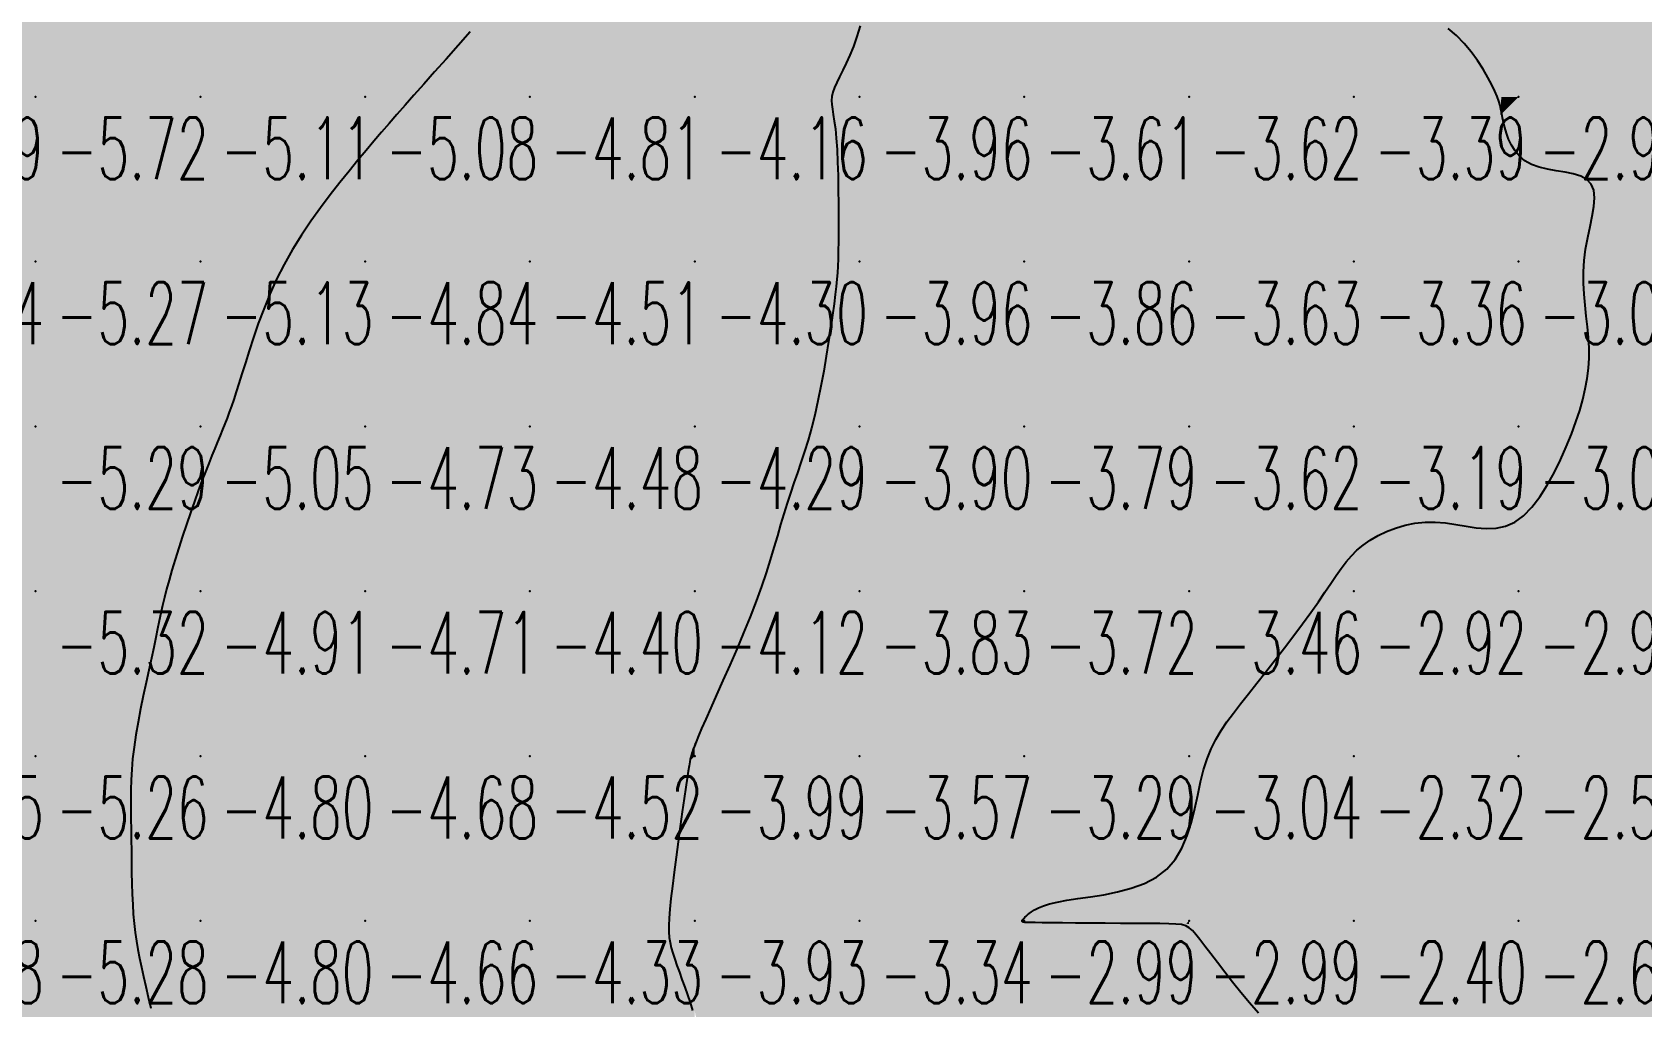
# Model space of a CAD drawing. Header units: millimetres. Extents: x 88261 to 90953, y 390274 to 392322.
# Drawn here: x 90320 to 90417.7, y 390842 to 390901.2 of the extents above; entities that cross this region are included whole.
import ezdxf
from ezdxf.enums import TextEntityAlignment as Align

# ---------------------------------------------------------------- set-up
doc = ezdxf.new("R2010")
doc.units = ezdxf.units.MM
doc.header["$LTSCALE"] = 25
for name, color, linetype in [('CN_03_00', 7, 'Continuous'), ('CN_04_00', 242, 'Continuous'), ('COTEAlt', 7, 'Continuous'), ('TN_COLORIAGE', 7, 'Continuous')]:
    doc.layers.add(name, color=color, linetype=linetype)
doc.styles.add('Simplex 1.0', font='Simplex.shx', dxfattribs={"width": 0.99, "height": 2.5})
doc.styles.get("Standard").update_dxf_attribs({"font": 'times.ttf'})

# ---------------------------------------------------------------- blocks, each defined once
blk = doc.blocks.new('COTE')
at = {"color": 0}
blk.add_point((0, 0), dxfattribs=at)
at = {"layer": 'COTEAlt'}
blk.add_attdef('ALT', text='', height=3.75, dxfattribs=at).set_placement((1.25, -1.25), align=Align.TOP_LEFT)

msp = doc.modelspace()

# ---------------------------------------------------------------- linework, layer by layer
at = {"layer": 'CN_03_00', "flags": 128}
for points, elevation in [([(90370.296, 390901.55), (90370.096, 390900.896), (90369.882, 390900.302), (90369.662, 390899.766), (90369.442, 390899.284), (90369.231, 390898.852), (90369.036, 390898.464), (90368.865, 390898.117), (90368.725, 390897.806), (90368.624, 390897.526), (90368.567, 390897.271), (90368.549, 390897.025), (90368.562, 390896.77), (90368.6, 390896.488), (90368.654, 390896.161), (90368.717, 390895.771), (90368.782, 390895.3), (90368.84, 390894.73), (90368.887, 390894.052), (90368.921, 390893.285), (90368.945, 390892.46), (90368.961, 390891.606), (90368.969, 390890.751), (90368.971, 390889.924), (90368.969, 390889.154), (90368.965, 390888.471), (90368.959, 390887.894), (90368.95, 390887.404), (90368.936, 390886.972), (90368.914, 390886.569), (90368.882, 390886.167), (90368.838, 390885.737), (90368.78, 390885.25), (90368.705, 390884.677), (90368.612, 390883.999), (90368.502, 390883.228), (90368.375, 390882.389), (90368.233, 390881.502), (90368.076, 390880.591), (90367.907, 390879.677), (90367.726, 390878.784), (90367.534, 390877.933), (90367.332, 390877.142), (90367.124, 390876.406), (90366.911, 390875.715), (90366.695, 390875.059), (90366.479, 390874.427), (90366.265, 390873.809), (90366.055, 390873.196), (90365.853, 390872.577), (90365.657, 390871.944), (90365.464, 390871.289), (90365.267, 390870.608), (90365.058, 390869.896), (90364.831, 390869.147), (90364.579, 390868.357), (90364.295, 390867.521), (90363.972, 390866.632), (90363.607, 390865.691), (90363.211, 390864.717), (90362.796, 390863.732), (90362.375, 390862.761), (90361.964, 390861.826), (90361.574, 390860.95), (90361.22, 390860.158), (90360.914, 390859.472), (90360.668, 390858.909), (90360.476, 390858.461), (90360.331, 390858.112), (90360.226, 390857.847), (90360.153, 390857.651), (90360.104, 390857.509), (90360.071, 390857.405), (90360.048, 390857.324), (90360.027, 390857.251), (90360.005, 390857.166), (90359.979, 390857.051), (90359.947, 390856.886), (90359.906, 390856.652), (90359.854, 390856.33), (90359.787, 390855.901), (90359.704, 390855.346), (90359.604, 390854.654), (90359.489, 390853.85), (90359.366, 390852.969), (90359.239, 390852.044), (90359.114, 390851.109), (90358.996, 390850.199), (90358.891, 390849.347), (90358.803, 390848.587), (90358.738, 390847.945), (90358.695, 390847.408), (90358.675, 390846.958), (90358.678, 390846.573), (90358.704, 390846.233), (90358.752, 390845.918), (90358.824, 390845.607), (90358.918, 390845.281), (90359.034, 390844.923), (90359.169, 390844.534), (90359.317, 390844.118), (90359.475, 390843.68), (90359.639, 390843.225), (90359.803, 390842.757), (90359.963, 390842.282), (90360.115, 390841.803)], -4), ([(90394.461, 390841.635), (90393.921, 390842.257), (90393.395, 390842.889), (90392.89, 390843.516), (90392.412, 390844.126), (90391.968, 390844.703), (90391.565, 390845.234), (90391.21, 390845.705), (90390.911, 390846.102), (90390.668, 390846.415), (90390.46, 390846.651), (90390.261, 390846.822), (90390.044, 390846.937), (90389.783, 390847.009), (90389.451, 390847.048), (90389.021, 390847.065), (90388.467, 390847.071), (90387.773, 390847.077), (90386.966, 390847.082), (90386.084, 390847.088), (90385.165, 390847.094), (90384.246, 390847.1), (90383.366, 390847.106), (90382.563, 390847.112), (90381.874, 390847.118), (90381.328, 390847.124), (90380.915, 390847.13), (90380.617, 390847.136), (90380.414, 390847.142), (90380.286, 390847.148), (90380.216, 390847.155), (90380.183, 390847.162), (90380.169, 390847.169), (90380.158, 390847.177), (90380.148, 390847.185), (90380.138, 390847.194), (90380.129, 390847.205), (90380.122, 390847.216), (90380.118, 390847.229), (90380.117, 390847.244), (90380.12, 390847.26), (90380.127, 390847.278), (90380.14, 390847.3), (90380.161, 390847.327), (90380.192, 390847.361), (90380.234, 390847.404), (90380.289, 390847.456), (90380.36, 390847.521), (90380.447, 390847.599), (90380.554, 390847.691), (90380.692, 390847.795), (90380.872, 390847.907), (90381.106, 390848.026), (90381.407, 390848.146), (90381.785, 390848.266), (90382.253, 390848.381), (90382.823, 390848.489), (90383.5, 390848.59), (90384.261, 390848.696), (90385.075, 390848.825), (90385.912, 390848.991), (90386.744, 390849.213), (90387.538, 390849.505), (90388.266, 390849.884), (90388.897, 390850.367), (90389.41, 390850.962), (90389.816, 390851.653), (90390.136, 390852.414), (90390.388, 390853.22), (90390.594, 390854.047), (90390.772, 390854.871), (90390.943, 390855.665), (90391.127, 390856.407), (90391.341, 390857.077), (90391.588, 390857.686), (90391.871, 390858.251), (90392.19, 390858.789), (90392.546, 390859.316), (90392.941, 390859.851), (90393.376, 390860.409), (90393.852, 390861.008), (90394.368, 390861.659), (90394.913, 390862.354), (90395.475, 390863.076), (90396.041, 390863.812), (90396.599, 390864.547), (90397.135, 390865.265), (90397.637, 390865.952), (90398.093, 390866.594), (90398.493, 390867.179), (90398.848, 390867.708), (90399.172, 390868.189), (90399.479, 390868.625), (90399.782, 390869.023), (90400.097, 390869.388), (90400.436, 390869.726), (90400.814, 390870.042), (90401.241, 390870.34), (90401.715, 390870.615), (90402.23, 390870.861), (90402.779, 390871.072), (90403.356, 390871.242), (90403.954, 390871.363), (90404.567, 390871.431), (90405.19, 390871.437), (90405.816, 390871.383), (90406.441, 390871.289), (90407.063, 390871.183), (90407.678, 390871.092), (90408.283, 390871.045), (90408.875, 390871.068), (90409.451, 390871.189), (90410.008, 390871.435), (90410.542, 390871.825), (90411.051, 390872.344), (90411.532, 390872.966), (90411.985, 390873.668), (90412.405, 390874.424), (90412.792, 390875.211), (90413.141, 390876.003), (90413.453, 390876.776), (90413.723, 390877.511), (90413.953, 390878.21), (90414.144, 390878.878), (90414.295, 390879.524), (90414.407, 390880.153), (90414.481, 390880.773), (90414.518, 390881.39), (90414.518, 390882.01), (90414.484, 390882.641), (90414.425, 390883.281), (90414.353, 390883.931), (90414.281, 390884.591), (90414.219, 390885.259), (90414.181, 390885.935), (90414.177, 390886.62), (90414.219, 390887.311), (90414.315, 390888.007), (90414.445, 390888.696), (90414.586, 390889.366), (90414.717, 390890.002), (90414.812, 390890.592), (90414.849, 390891.122), (90414.805, 390891.58), (90414.656, 390891.951), (90414.387, 390892.228), (90414.014, 390892.427), (90413.564, 390892.567), (90413.062, 390892.671), (90412.531, 390892.758), (90411.998, 390892.851), (90411.488, 390892.969), (90411.025, 390893.133), (90410.63, 390893.359), (90410.301, 390893.639), (90410.031, 390893.959), (90409.813, 390894.306), (90409.641, 390894.666), (90409.508, 390895.026), (90409.407, 390895.373), (90409.331, 390895.692), (90409.273, 390895.976), (90409.224, 390896.233), (90409.175, 390896.476), (90409.118, 390896.72), (90409.042, 390896.978), (90408.94, 390897.264), (90408.801, 390897.592), (90408.617, 390897.975), (90408.38, 390898.421), (90408.092, 390898.916), (90407.755, 390899.438), (90407.371, 390899.967), (90406.944, 390900.482), (90406.475, 390900.962), (90405.969, 390901.387)], -3)]:
    msp.add_lwpolyline(points, dxfattribs=dict(at, elevation=elevation))
at = {"layer": 'CN_04_00', "elevation": -5, "flags": 128}
msp.add_lwpolyline([(90346.618, 390901.181), (90345.888, 390900.352), (90345.162, 390899.535), (90344.461, 390898.749), (90343.805, 390898.016), (90343.212, 390897.35), (90342.673, 390896.74), (90342.174, 390896.171), (90341.702, 390895.628), (90341.244, 390895.094), (90340.785, 390894.554), (90340.312, 390893.992), (90339.813, 390893.391), (90339.276, 390892.74), (90338.71, 390892.039), (90338.126, 390891.295), (90337.535, 390890.511), (90336.949, 390889.692), (90336.378, 390888.843), (90335.835, 390887.97), (90335.33, 390887.076), (90334.872, 390886.168), (90334.461, 390885.257), (90334.093, 390884.356), (90333.765, 390883.477), (90333.472, 390882.633), (90333.212, 390881.836), (90332.981, 390881.099), (90332.775, 390880.433), (90332.591, 390879.849), (90332.426, 390879.336), (90332.275, 390878.882), (90332.134, 390878.476), (90331.999, 390878.103), (90331.867, 390877.751), (90331.733, 390877.408), (90331.594, 390877.062), (90331.446, 390876.7), (90331.288, 390876.316), (90331.121, 390875.908), (90330.943, 390875.47), (90330.755, 390874.998), (90330.555, 390874.488), (90330.345, 390873.934), (90330.123, 390873.334), (90329.89, 390872.686), (90329.65, 390872.001), (90329.409, 390871.293), (90329.17, 390870.576), (90328.94, 390869.866), (90328.722, 390869.175), (90328.523, 390868.519), (90328.347, 390867.912), (90328.197, 390867.362), (90328.069, 390866.858), (90327.956, 390866.383), (90327.854, 390865.919), (90327.755, 390865.45), (90327.653, 390864.957), (90327.543, 390864.424), (90327.418, 390863.833), (90327.275, 390863.174), (90327.117, 390862.455), (90326.951, 390861.693), (90326.783, 390860.902), (90326.62, 390860.1), (90326.468, 390859.301), (90326.333, 390858.522), (90326.222, 390857.777), (90326.138, 390857.078), (90326.081, 390856.42), (90326.046, 390855.793), (90326.028, 390855.188), (90326.023, 390854.596), (90326.027, 390854.006), (90326.037, 390853.408), (90326.047, 390852.795), (90326.055, 390852.158), (90326.062, 390851.503), (90326.069, 390850.838), (90326.078, 390850.171), (90326.092, 390849.509), (90326.113, 390848.86), (90326.141, 390848.233), (90326.179, 390847.635), (90326.229, 390847.07), (90326.292, 390846.533), (90326.366, 390846.011), (90326.454, 390845.494), (90326.554, 390844.971), (90326.668, 390844.433), (90326.795, 390843.868), (90326.935, 390843.265), (90327.089, 390842.618), (90327.251, 390841.938)], dxfattribs=at)
at = {"layer": 'TN_COLORIAGE', "color": 141}
for points in [[(90310.249, 390907.239, -5.733), (90310.249, 390897.239, -5.733), (90320.249, 390907.239, -5.733)], [(90310.249, 390897.239, -5.733), (90320.249, 390897.239, -5.733), (90320.249, 390907.239, -5.733)], [(90320.249, 390907.239, -5.334), (90320.249, 390897.239, -5.334), (90330.249, 390907.239, -5.334)], [(90320.249, 390897.239, -5.334), (90330.249, 390897.239, -5.334), (90330.249, 390907.239, -5.334)], [(90330.249, 390897.239, -5.102), (90340.249, 390897.239, -5.102), (90340.249, 390907.239, -5.102)], [(90330.249, 390907.239, -5.102), (90330.249, 390897.239, -5.102), (90340.249, 390907.239, -5.102)], [(90340.249, 390897.239, -5), (90343.084, 390897.239, -5), (90350.249, 390907.239, -5), (90350.249, 390905.173, -5)], [(90340.249, 390907.239, -5.05), (90340.249, 390897.239, -5.05), (90350.249, 390907.239, -5.05)], [(90310.249, 390897.239, -5.718), (90310.249, 390887.239, -5.718), (90320.249, 390897.239, -5.718)], [(90310.249, 390887.239, -5.718), (90320.249, 390887.239, -5.718), (90320.249, 390897.239, -5.718)], [(90320.249, 390897.239, -5.115), (90320.249, 390887.239, -5.115), (90330.249, 390897.239, -5.115)], [(90320.249, 390887.239, -5.115), (90330.249, 390887.239, -5.115), (90330.249, 390897.239, -5.115)], [(90330.249, 390887.239, -5), (90334.797, 390887.239, -5), (90340.249, 390897.239, -5), (90340.249, 390893.967, -5)], [(90330.249, 390897.239, -5.076), (90330.249, 390887.239, -5.076), (90340.249, 390897.239, -5.076)], [(90343.084, 390897.239, -5.076), (90340.249, 390893.967, -5.076), (90340.249, 390897.239, -5.076)], [(90310.249, 390887.239, -5.269), (90310.249, 390877.239, -5.269), (90320.249, 390887.239, -5.269)], [(90310.249, 390877.239, -5.269), (90320.249, 390877.239, -5.269), (90320.249, 390887.239, -5.269)], [(90320.249, 390887.239, -5.13), (90320.249, 390877.239, -5.13), (90330.249, 390887.239, -5.13)], [(90320.249, 390877.239, -5.13), (90330.249, 390877.239, -5.13), (90330.249, 390887.239, -5.13)], [(90330.249, 390887.239, -5), (90334.797, 390887.239, -5), (90330.249, 390877.239, -5), (90332.54, 390879.53, -5)], [(90331.694, 390877.239, -5.046), (90332.54, 390879.53, -5.046), (90330.249, 390877.239, -5.046)], [(90310.249, 390877.239, -5.291), (90310.249, 390867.239, -5.291), (90320.249, 390877.239, -5.291)], [(90310.249, 390867.239, -5.291), (90320.249, 390867.239, -5.291), (90320.249, 390877.239, -5.291)], [(90320.249, 390877.239, -5.046), (90320.249, 390867.239, -5.046), (90330.249, 390877.239, -5.046)], [(90320.249, 390867.239, -5), (90328.048, 390867.239, -5), (90330.249, 390877.239, -5), (90330.249, 390873.882, -5)], [(90331.694, 390877.239, -5.046), (90330.249, 390873.882, -5.046), (90330.249, 390877.239, -5.046)], [(90310.249, 390867.239, -5.325), (90310.249, 390857.239, -5.325), (90320.249, 390867.239, -5.325)], [(90310.249, 390857.239, -5.325), (90320.249, 390857.239, -5.325), (90320.249, 390867.239, -5.325)], [(90320.249, 390867.239, -5), (90328.048, 390867.239, -5), (90320.249, 390857.239, -5), (90327.64, 390864.63, -5)], [(90325.902, 390857.239, -5.26), (90327.64, 390864.63, -5.26), (90320.249, 390857.239, -5.26)], [(90310.249, 390857.239, -5.26), (90310.249, 390847.239, -5.26), (90320.249, 390857.239, -5.26)], [(90310.249, 390847.239, -5.26), (90320.249, 390847.239, -5.26), (90320.249, 390857.239, -5.26)], [(90320.249, 390847.239, -5), (90326.082, 390853.073, -5), (90320.249, 390857.239, -5), (90325.902, 390857.239, -5)], [(90326.052, 390847.239, -5.28), (90326.082, 390853.073, -5.28), (90320.249, 390847.239, -5.28)], [(90310.249, 390847.239, -5.28), (90310.249, 390837.239, -5.28), (90320.249, 390847.239, -5.28)], [(90310.249, 390837.239, -5.28), (90320.249, 390837.239, -5.28), (90320.249, 390847.239, -5.28)], [(90320.249, 390837.239, -5), (90326.787, 390843.778, -5), (90320.249, 390847.239, -5), (90326.052, 390847.239, -5)], [(90326.787, 390843.778, -5.382), (90328.412, 390837.239, -5.382), (90320.249, 390837.239, -5.382)]]:
    msp.add_solid(points, dxfattribs=at)
at = {"layer": 'TN_COLORIAGE', "color": 131}
for points in [[(90350.249, 390897.239, -4.074), (90360.249, 390897.239, -4.074), (90360.249, 390907.239, -4.074)], [(90350.249, 390905.173, -4.074), (90350.76, 390907.239, -4.074), (90350.249, 390897.239, -4.074), (90360.249, 390907.239, -4.074)], [(90360.249, 390897.239, -4), (90368.127, 390897.239, -4), (90370.249, 390907.239, -4), (90370.249, 390900.225, -4)], [(90360.249, 390907.239, -4.104), (90360.249, 390897.239, -4.104), (90370.249, 390907.239, -4.104)], [(90371.452, 390907.239, -4.104), (90370.249, 390900.225, -4.104), (90370.249, 390907.239, -4.104)], [(90350.249, 390905.173, -4.808), (90343.084, 390897.239, -4.808), (90350.249, 390897.239, -4.808)], [(90350.249, 390887.239, -4.844), (90350.249, 390897.239, -4.844), (90340.249, 390887.239, -4.844)], [(90340.249, 390893.967, -4.808), (90343.084, 390897.239, -4.808), (90340.249, 390887.239, -4.808), (90350.249, 390897.239, -4.808)], [(90350.249, 390887.239, -4.164), (90360.249, 390887.239, -4.164), (90360.249, 390897.239, -4.164)], [(90350.249, 390887.239, -4.808), (90360.249, 390897.239, -4.808), (90350.249, 390897.239, -4.808)], [(90360.249, 390887.239, -4), (90368.985, 390895.975, -4), (90360.249, 390897.239, -4), (90368.127, 390897.239, -4)], [(90368.975, 390887.239, -4.305), (90368.985, 390895.975, -4.305), (90360.249, 390887.239, -4.305)], [(90340.249, 390893.967, -4.844), (90334.797, 390887.239, -4.844), (90340.249, 390887.239, -4.844)], [(90332.54, 390879.53, -4.726), (90331.694, 390877.239, -4.726), (90340.249, 390887.239, -4.726), (90340.249, 390877.239, -4.726)], [(90332.54, 390879.53, -4.844), (90334.797, 390887.239, -4.844), (90340.249, 390887.239, -4.844)], [(90350.249, 390877.239, -4.726), (90350.249, 390887.239, -4.726), (90340.249, 390877.239, -4.726)], [(90340.249, 390887.239, -4.512), (90340.249, 390877.239, -4.512), (90350.249, 390887.239, -4.512)], [(90350.249, 390877.239, -4.305), (90360.249, 390877.239, -4.305), (90360.249, 390887.239, -4.305)], [(90350.249, 390877.239, -4.512), (90360.249, 390887.239, -4.512), (90350.249, 390887.239, -4.512)], [(90360.249, 390887.239, -4), (90368.975, 390887.239, -4), (90360.249, 390877.239, -4), (90368.905, 390885.896, -4)], [(90367.635, 390877.239, -4.287), (90368.905, 390885.896, -4.287), (90360.249, 390877.239, -4.287)], [(90330.249, 390867.239, -4.726), (90340.249, 390867.239, -4.726), (90340.249, 390877.239, -4.726)], [(90330.249, 390873.882, -4.726), (90331.694, 390877.239, -4.726), (90330.249, 390867.239, -4.726), (90340.249, 390877.239, -4.726)], [(90350.249, 390867.239, -4.707), (90350.249, 390877.239, -4.707), (90340.249, 390867.239, -4.707)], [(90340.249, 390877.239, -4.485), (90340.249, 390867.239, -4.485), (90350.249, 390877.239, -4.485)], [(90350.249, 390867.239, -4.287), (90360.249, 390867.239, -4.287), (90360.249, 390877.239, -4.287)], [(90350.249, 390867.239, -4.485), (90360.249, 390877.239, -4.485), (90350.249, 390877.239, -4.485)], [(90360.249, 390877.239, -4), (90367.635, 390877.239, -4), (90360.249, 390867.239, -4), (90365.756, 390872.746, -4)], [(90330.249, 390873.882, -4.908), (90328.048, 390867.239, -4.908), (90330.249, 390867.239, -4.908)], [(90364.457, 390867.239, -4.124), (90365.756, 390872.746, -4.124), (90360.249, 390867.239, -4.124)], [(90327.64, 390864.63, -4.8), (90325.902, 390857.239, -4.8), (90330.249, 390867.239, -4.8), (90330.249, 390857.239, -4.8)], [(90327.64, 390864.63, -4.908), (90328.048, 390867.239, -4.908), (90330.249, 390867.239, -4.908)], [(90330.249, 390857.239, -4.707), (90340.249, 390857.239, -4.707), (90340.249, 390867.239, -4.707)], [(90330.249, 390867.239, -4.707), (90330.249, 390857.239, -4.707), (90340.249, 390867.239, -4.707)], [(90350.249, 390857.239, -4.682), (90350.249, 390867.239, -4.682), (90340.249, 390857.239, -4.682)], [(90340.249, 390867.239, -4.404), (90340.249, 390857.239, -4.404), (90350.249, 390867.239, -4.404)], [(90350.249, 390857.239, -4), (90360.033, 390857.239, -4), (90360.249, 390867.239, -4), (90360.249, 390858.088, -4)], [(90350.249, 390857.239, -4.404), (90360.249, 390867.239, -4.404), (90350.249, 390867.239, -4.404)], [(90364.457, 390867.239, -4.124), (90360.249, 390858.088, -4.124), (90360.249, 390867.239, -4.124)], [(90325.902, 390857.239, -4.8), (90326.082, 390853.073, -4.8), (90330.249, 390857.239, -4.8)], [(90326.082, 390853.073, -4.798), (90326.052, 390847.239, -4.798), (90330.249, 390857.239, -4.798), (90330.249, 390847.239, -4.798)], [(90330.249, 390847.239, -4.682), (90340.249, 390847.239, -4.682), (90340.249, 390857.239, -4.682)], [(90330.249, 390857.239, -4.682), (90330.249, 390847.239, -4.682), (90340.249, 390857.239, -4.682)], [(90350.249, 390847.239, -4.659), (90350.249, 390857.239, -4.659), (90340.249, 390847.239, -4.659)], [(90340.249, 390857.239, -4.522), (90340.249, 390847.239, -4.522), (90350.249, 390857.239, -4.522)], [(90350.249, 390857.239, -4), (90360.033, 390857.239, -4), (90350.249, 390847.239, -4), (90359.909, 390856.899, -4)], [(90358.559, 390847.239, -4.327), (90359.909, 390856.899, -4.327), (90350.249, 390847.239, -4.327)], [(90326.052, 390847.239, -4.798), (90326.787, 390843.778, -4.798), (90330.249, 390847.239, -4.798)], [(90328.412, 390837.239, -4.798), (90326.787, 390843.778, -4.798), (90330.249, 390837.239, -4.798), (90330.249, 390847.239, -4.798)], [(90330.249, 390837.239, -4.659), (90340.249, 390837.239, -4.659), (90340.249, 390847.239, -4.659)], [(90330.249, 390847.239, -4.659), (90330.249, 390837.239, -4.659), (90340.249, 390847.239, -4.659)], [(90350.249, 390837.239, -4.55), (90350.249, 390847.239, -4.55), (90340.249, 390837.239, -4.55)], [(90340.249, 390847.239, -4.327), (90340.249, 390837.239, -4.327), (90350.249, 390847.239, -4.327)], [(90350.249, 390837.239, -4), (90358.675, 390845.665, -4), (90350.249, 390847.239, -4), (90358.559, 390847.239, -4)], [(90350.249, 390837.239, -4), (90358.675, 390845.665, -4), (90360.249, 390837.239, -4), (90360.249, 390841.786, -4)]]:
    msp.add_solid(points, dxfattribs=at)
at = {"layer": 'TN_COLORIAGE', "color": 121}
for points in [[(90370.249, 390897.239, -3.243), (90380.249, 390897.239, -3.243), (90380.249, 390907.239, -3.243)], [(90370.249, 390900.225, -3.243), (90371.452, 390907.239, -3.243), (90370.249, 390897.239, -3.243), (90380.249, 390907.239, -3.243)], [(90380.249, 390897.239, -3), (90390.001, 390906.992, -3), (90380.249, 390907.239, -3), (90389.65, 390907.239, -3)], [(90390.249, 390897.239, -3), (90390.249, 390906.996, -3), (90380.249, 390897.239, -3), (90390.001, 390906.992, -3)], [(90396.262, 390903.253, -3.621), (90390.249, 390906.996, -3.621), (90390.249, 390897.239, -3.621)], [(90390.249, 390897.239, -3), (90396.262, 390903.253, -3), (90400.249, 390897.239, -3), (90400.249, 390902.101, -3)], [(90405.778, 390902.768, -3.389), (90409.197, 390897.239, -3.389), (90400.249, 390897.239, -3.389)], [(90400.249, 390902.101, -3.389), (90405.778, 390902.768, -3.389), (90400.249, 390897.239, -3.389)], [(90370.249, 390900.225, -3.956), (90368.127, 390897.239, -3.956), (90370.249, 390897.239, -3.956)], [(90368.127, 390897.239, -3.956), (90368.985, 390895.975, -3.956), (90370.249, 390897.239, -3.956)], [(90368.985, 390895.975, -3.956), (90368.975, 390887.239, -3.956), (90370.249, 390897.239, -3.956), (90370.249, 390887.239, -3.956)], [(90370.249, 390887.239, -3.609), (90380.249, 390887.239, -3.609), (90380.249, 390897.239, -3.609)], [(90370.249, 390897.239, -3.609), (90370.249, 390887.239, -3.609), (90380.249, 390897.239, -3.609)], [(90380.249, 390897.239, -3.621), (90380.249, 390887.239, -3.621), (90390.249, 390897.239, -3.621)], [(90380.249, 390887.239, -3.621), (90390.249, 390887.239, -3.621), (90390.249, 390897.239, -3.621)], [(90390.249, 390897.239, -3.389), (90390.249, 390887.239, -3.389), (90400.249, 390897.239, -3.389)], [(90390.249, 390887.239, -3.389), (90400.249, 390887.239, -3.389), (90400.249, 390897.239, -3.389)], [(90400.249, 390897.239, -3), (90409.197, 390897.239, -3), (90400.249, 390887.239, -3), (90409.134, 390896.125, -3)], [(90400.249, 390887.239, -3), (90409.134, 390896.125, -3), (90410.249, 390887.239, -3), (90410.249, 390892.415, -3)], [(90413.597, 390887.239, -3.049), (90416.022, 390893.013, -3.049), (90410.249, 390887.239, -3.049)], [(90410.249, 390892.415, -3.049), (90416.022, 390893.013, -3.049), (90410.249, 390887.239, -3.049)], [(90368.905, 390885.896, -3.899), (90367.635, 390877.239, -3.899), (90370.249, 390887.239, -3.899), (90370.249, 390877.239, -3.899)], [(90368.905, 390885.896, -3.956), (90368.975, 390887.239, -3.956), (90370.249, 390887.239, -3.956)], [(90370.249, 390887.239, -3.857), (90370.249, 390877.239, -3.857), (90380.249, 390887.239, -3.857)], [(90370.249, 390877.239, -3.857), (90380.249, 390877.239, -3.857), (90380.249, 390887.239, -3.857)], [(90380.249, 390877.239, -3.633), (90390.249, 390877.239, -3.633), (90390.249, 390887.239, -3.633)], [(90380.249, 390887.239, -3.633), (90380.249, 390877.239, -3.633), (90390.249, 390887.239, -3.633)], [(90390.249, 390877.239, -3.365), (90400.249, 390877.239, -3.365), (90400.249, 390887.239, -3.365)], [(90390.249, 390887.239, -3.365), (90390.249, 390877.239, -3.365), (90400.249, 390887.239, -3.365)], [(90400.249, 390877.239, -3.049), (90410.249, 390877.239, -3.049), (90410.249, 390887.239, -3.049)], [(90400.249, 390887.239, -3.049), (90400.249, 390877.239, -3.049), (90410.249, 390887.239, -3.049)], [(90410.249, 390877.239, -3), (90414.905, 390881.896, -3), (90410.249, 390887.239, -3), (90413.597, 390887.239, -3)], [(90413.89, 390877.239, -3.085), (90414.905, 390881.896, -3.085), (90410.249, 390877.239, -3.085)], [(90365.756, 390872.746, -3.829), (90364.457, 390867.239, -3.829), (90370.249, 390877.239, -3.829), (90370.249, 390867.239, -3.829)], [(90365.756, 390872.746, -3.899), (90367.635, 390877.239, -3.899), (90370.249, 390877.239, -3.899)], [(90370.249, 390867.239, -3.788), (90380.249, 390867.239, -3.788), (90380.249, 390877.239, -3.788)], [(90370.249, 390877.239, -3.788), (90370.249, 390867.239, -3.788), (90380.249, 390877.239, -3.788)], [(90380.249, 390867.239, -3.618), (90390.249, 390867.239, -3.618), (90390.249, 390877.239, -3.618)], [(90380.249, 390877.239, -3.618), (90380.249, 390867.239, -3.618), (90390.249, 390877.239, -3.618)], [(90390.249, 390877.239, -3.194), (90390.249, 390867.239, -3.194), (90400.249, 390877.239, -3.194)], [(90390.249, 390867.239, -3), (90398.726, 390867.239, -3), (90400.249, 390877.239, -3), (90400.249, 390870.215, -3)], [(90400.249, 390877.239, -3), (90400.249, 390870.215, -3), (90410.249, 390877.239, -3), (90405.16, 390872.151, -3)], [(90405.16, 390872.151, -3.085), (90410.249, 390869.805, -3.085), (90410.249, 390877.239, -3.085)], [(90413.89, 390877.239, -3.085), (90410.249, 390869.805, -3.085), (90410.249, 390877.239, -3.085)], [(90360.249, 390858.088, -3.829), (90364.457, 390867.239, -3.829), (90360.249, 390857.239, -3.829), (90370.249, 390867.239, -3.829)], [(90360.249, 390857.239, -3.829), (90370.249, 390857.239, -3.829), (90370.249, 390867.239, -3.829)], [(90370.249, 390867.239, -3.719), (90370.249, 390857.239, -3.719), (90380.249, 390867.239, -3.719)], [(90370.249, 390857.239, -3.719), (90380.249, 390857.239, -3.719), (90380.249, 390867.239, -3.719)], [(90380.249, 390867.239, -3.457), (90380.249, 390857.239, -3.457), (90390.249, 390867.239, -3.457)], [(90380.249, 390857.239, -3.457), (90390.249, 390857.239, -3.457), (90390.249, 390867.239, -3.457)], [(90390.249, 390867.239, -3), (90398.726, 390867.239, -3), (90390.249, 390857.239, -3), (90393.402, 390860.392, -3)], [(90390.778, 390857.239, -3.038), (90393.402, 390860.392, -3.038), (90390.249, 390857.239, -3.038)], [(90359.909, 390856.899, -3.933), (90358.559, 390847.239, -3.933), (90360.249, 390857.239, -3.933), (90360.249, 390847.239, -3.933)], [(90359.909, 390856.899, -3.988), (90360.033, 390857.239, -3.988), (90360.249, 390857.239, -3.988)], [(90360.249, 390858.088, -3.988), (90360.033, 390857.239, -3.988), (90360.249, 390857.239, -3.988)], [(90360.249, 390847.239, -3.566), (90370.249, 390847.239, -3.566), (90370.249, 390857.239, -3.566)], [(90360.249, 390857.239, -3.566), (90360.249, 390847.239, -3.566), (90370.249, 390857.239, -3.566)], [(90370.249, 390847.239, -3), (90380.075, 390847.239, -3), (90380.249, 390857.239, -3), (90380.249, 390847.438, -3)], [(90370.249, 390857.239, -3.294), (90370.249, 390847.239, -3.294), (90380.249, 390857.239, -3.294)], [(90380.249, 390857.239, -3), (90380.249, 390847.438, -3), (90390.249, 390857.239, -3), (90381.611, 390848.601, -3)], [(90390.249, 390849.09, -3.038), (90381.611, 390848.601, -3.038), (90390.249, 390857.239, -3.038)], [(90390.778, 390857.239, -3.038), (90390.249, 390849.09, -3.038), (90390.249, 390857.239, -3.038)], [(90358.559, 390847.239, -3.933), (90358.675, 390845.665, -3.933), (90360.249, 390847.239, -3.933)], [(90360.249, 390841.786, -3.933), (90358.675, 390845.665, -3.933), (90360.249, 390847.239, -3.933)], [(90360.249, 390841.786, -3.336), (90361.02, 390838.01, -3.336), (90360.249, 390847.239, -3.336), (90370.249, 390847.239, -3.336)], [(90362.255, 390837.239, -3.336), (90361.02, 390838.01, -3.336), (90370.249, 390837.239, -3.336), (90370.249, 390847.239, -3.336)], [(90370.249, 390837.239, -3), (90380.173, 390847.164, -3), (90370.249, 390847.239, -3), (90380.075, 390847.239, -3)], [(90370.249, 390837.239, -3), (90380.173, 390847.164, -3), (90380.249, 390837.239, -3), (90380.249, 390847.119, -3)], [(90390.077, 390847.067, -3.49), (90380.249, 390847.119, -3.49), (90380.249, 390837.239, -3.49)], [(90380.249, 390837.239, -3), (90390.077, 390847.067, -3), (90390.249, 390837.239, -3), (90390.249, 390847.041, -3)], [(90394.392, 390841.382, -3.423), (90390.249, 390847.041, -3.423), (90390.249, 390837.239, -3.423)]]:
    msp.add_solid(points, dxfattribs=at)
at = {"layer": 'TN_COLORIAGE', "color": 111}
for points in [[(90409.197, 390897.239, -2.685), (90405.778, 390902.768, -2.685), (90410.249, 390897.239, -2.685), (90410.249, 390907.239, -2.685)], [(90410.249, 390907.239, -2.803), (90410.249, 390897.239, -2.803), (90420.249, 390907.239, -2.803)], [(90410.249, 390897.239, -2.803), (90420.249, 390897.239, -2.803), (90420.249, 390907.239, -2.803)], [(90409.134, 390896.125, -2.954), (90409.197, 390897.239, -2.954), (90410.249, 390897.239, -2.954)], [(90410.249, 390892.415, -2.954), (90409.134, 390896.125, -2.954), (90410.249, 390897.239, -2.954)], [(90416.022, 390893.013, -2.954), (90410.249, 390892.415, -2.954), (90420.249, 390897.239, -2.954), (90410.249, 390897.239, -2.954)], [(90416.022, 390893.013, -2.903), (90413.597, 390887.239, -2.903), (90420.249, 390897.239, -2.903), (90420.249, 390887.239, -2.903)], [(90413.597, 390887.239, -2.903), (90414.905, 390881.896, -2.903), (90420.249, 390887.239, -2.903)], [(90414.905, 390881.896, -2.852), (90413.89, 390877.239, -2.852), (90420.249, 390887.239, -2.852), (90420.249, 390877.239, -2.852)], [(90410.249, 390869.805, -2.852), (90413.89, 390877.239, -2.852), (90410.249, 390867.239, -2.852), (90420.249, 390877.239, -2.852)], [(90410.249, 390867.239, -2.852), (90420.249, 390867.239, -2.852), (90420.249, 390877.239, -2.852)], [(90405.16, 390872.151, -2.918), (90400.249, 390870.215, -2.918), (90400.249, 390867.239, -2.918)], [(90410.249, 390869.805, -2.918), (90405.16, 390872.151, -2.918), (90410.249, 390867.239, -2.918), (90400.249, 390867.239, -2.918)], [(90400.249, 390870.215, -2.918), (90398.726, 390867.239, -2.918), (90400.249, 390867.239, -2.918)], [(90393.402, 390860.392, -2.324), (90390.778, 390857.239, -2.324), (90400.249, 390867.239, -2.324), (90400.249, 390857.239, -2.324)], [(90393.402, 390860.392, -2.918), (90398.726, 390867.239, -2.918), (90400.249, 390867.239, -2.918)], [(90400.249, 390857.239, -2.971), (90410.249, 390857.239, -2.971), (90410.249, 390867.239, -2.971)], [(90400.249, 390867.239, -2.971), (90400.249, 390857.239, -2.971), (90410.249, 390867.239, -2.971)], [(90410.249, 390867.239, -2.626), (90410.249, 390857.239, -2.626), (90420.249, 390867.239, -2.626)], [(90410.249, 390857.239, -2.626), (90420.249, 390857.239, -2.626), (90420.249, 390867.239, -2.626)], [(90390.249, 390849.09, -2.324), (90390.778, 390857.239, -2.324), (90390.249, 390847.239, -2.324), (90400.249, 390857.239, -2.324)], [(90390.249, 390847.239, -2.324), (90400.249, 390847.239, -2.324), (90400.249, 390857.239, -2.324)], [(90400.249, 390857.239, -2.517), (90400.249, 390847.239, -2.517), (90410.249, 390857.239, -2.517)], [(90400.249, 390847.239, -2.517), (90410.249, 390847.239, -2.517), (90410.249, 390857.239, -2.517)], [(90410.249, 390857.239, -2.122), (90410.249, 390847.239, -2.122), (90420.249, 390857.239, -2.122)], [(90410.249, 390847.239, -2), (90419.539, 390847.239, -2), (90420.249, 390857.239, -2), (90420.249, 390850.072, -2)], [(90381.611, 390848.601, -2.991), (90390.249, 390849.09, -2.991), (90380.249, 390847.239, -2.991), (90390.249, 390847.239, -2.991)], [(90381.611, 390848.601, -2.994), (90380.249, 390847.438, -2.994), (90380.249, 390847.239, -2.994)], [(90380.249, 390847.438, -2.994), (90380.075, 390847.239, -2.994), (90380.249, 390847.239, -2.994)], [(90380.075, 390847.239, -2.994), (90380.173, 390847.164, -2.994), (90380.249, 390847.239, -2.994)], [(90380.249, 390847.119, -2.994), (90380.173, 390847.164, -2.994), (90380.249, 390847.239, -2.994)], [(90380.249, 390847.119, -2.991), (90390.077, 390847.067, -2.991), (90380.249, 390847.239, -2.991), (90390.249, 390847.239, -2.991)], [(90390.249, 390847.041, -2.991), (90390.077, 390847.067, -2.991), (90390.249, 390847.239, -2.991)], [(90390.249, 390847.041, -2.403), (90394.392, 390841.382, -2.403), (90390.249, 390847.239, -2.403), (90400.249, 390847.239, -2.403)], [(90398.947, 390837.239, -2.403), (90394.392, 390841.382, -2.403), (90400.249, 390837.239, -2.403), (90400.249, 390847.239, -2.403)], [(90400.249, 390847.239, -2.631), (90400.249, 390837.239, -2.631), (90410.249, 390847.239, -2.631)], [(90400.249, 390837.239, -2.631), (90410.249, 390837.239, -2.631), (90410.249, 390847.239, -2.631)], [(90410.249, 390837.239, -2), (90419.708, 390846.699, -2), (90410.249, 390847.239, -2), (90419.539, 390847.239, -2)], [(90410.249, 390837.239, -2), (90419.708, 390846.699, -2), (90420.249, 390837.239, -2), (90420.249, 390845.363, -2)]]:
    msp.add_solid(points, dxfattribs=at)

# ---------------------------------------------------------------- block references
at = {"layer": 'COTEAlt'}
ref = msp.add_blockref('COTE', (90310.249, 390897.239), dxfattribs=at)
ref.add_attrib('ALT', '-5.19', dxfattribs={"height": 3.75, "style": 'Simplex 1.0', "width": 0.6}).set_placement((90311.499, 390895.989), align=Align.TOP_LEFT)
ref = msp.add_blockref('COTE', (90320.249, 390897.239), dxfattribs=at)
ref.add_attrib('ALT', '-5.72', dxfattribs={"height": 3.75, "style": 'Simplex 1.0', "width": 0.6}).set_placement((90321.499, 390895.989), align=Align.TOP_LEFT)
ref = msp.add_blockref('COTE', (90330.249, 390897.239), dxfattribs=at)
ref.add_attrib('ALT', '-5.11', dxfattribs={"height": 3.75, "style": 'Simplex 1.0', "width": 0.6}).set_placement((90331.499, 390895.989), align=Align.TOP_LEFT)
ref = msp.add_blockref('COTE', (90340.249, 390897.239), dxfattribs=at)
ref.add_attrib('ALT', '-5.08', dxfattribs={"height": 3.75, "style": 'Simplex 1.0', "width": 0.6}).set_placement((90341.499, 390895.989), align=Align.TOP_LEFT)
ref = msp.add_blockref('COTE', (90350.249, 390897.239), dxfattribs=at)
ref.add_attrib('ALT', '-4.81', dxfattribs={"height": 3.75, "style": 'Simplex 1.0', "width": 0.6}).set_placement((90351.499, 390895.989), align=Align.TOP_LEFT)
ref = msp.add_blockref('COTE', (90360.249, 390897.239), dxfattribs=at)
ref.add_attrib('ALT', '-4.16', dxfattribs={"height": 3.75, "style": 'Simplex 1.0', "width": 0.6}).set_placement((90361.499, 390895.989), align=Align.TOP_LEFT)
ref = msp.add_blockref('COTE', (90370.249, 390897.239), dxfattribs=at)
ref.add_attrib('ALT', '-3.96', dxfattribs={"height": 3.75, "style": 'Simplex 1.0', "width": 0.6}).set_placement((90371.499, 390895.989), align=Align.TOP_LEFT)
ref = msp.add_blockref('COTE', (90380.249, 390897.239), dxfattribs=at)
ref.add_attrib('ALT', '-3.61', dxfattribs={"height": 3.75, "style": 'Simplex 1.0', "width": 0.6}).set_placement((90381.499, 390895.989), align=Align.TOP_LEFT)
ref = msp.add_blockref('COTE', (90390.249, 390897.239), dxfattribs=at)
ref.add_attrib('ALT', '-3.62', dxfattribs={"height": 3.75, "style": 'Simplex 1.0', "width": 0.6}).set_placement((90391.499, 390895.989), align=Align.TOP_LEFT)
ref = msp.add_blockref('COTE', (90400.249, 390897.239), dxfattribs=at)
ref.add_attrib('ALT', '-3.39', dxfattribs={"height": 3.75, "style": 'Simplex 1.0', "width": 0.6}).set_placement((90401.499, 390895.989), align=Align.TOP_LEFT)
ref = msp.add_blockref('COTE', (90410.249, 390897.239), dxfattribs=at)
ref.add_attrib('ALT', '-2.95', dxfattribs={"height": 3.75, "style": 'Simplex 1.0', "width": 0.6}).set_placement((90411.499, 390895.989), align=Align.TOP_LEFT)
ref = msp.add_blockref('COTE', (90310.249, 390887.239), dxfattribs=at)
ref.add_attrib('ALT', '-5.54', dxfattribs={"height": 3.75, "style": 'Simplex 1.0', "width": 0.6}).set_placement((90311.499, 390885.989), align=Align.TOP_LEFT)
ref = msp.add_blockref('COTE', (90320.249, 390887.239), dxfattribs=at)
ref.add_attrib('ALT', '-5.27', dxfattribs={"height": 3.75, "style": 'Simplex 1.0', "width": 0.6}).set_placement((90321.499, 390885.989), align=Align.TOP_LEFT)
ref = msp.add_blockref('COTE', (90330.249, 390887.239), dxfattribs=at)
ref.add_attrib('ALT', '-5.13', dxfattribs={"height": 3.75, "style": 'Simplex 1.0', "width": 0.6}).set_placement((90331.499, 390885.989), align=Align.TOP_LEFT)
ref = msp.add_blockref('COTE', (90340.249, 390887.239), dxfattribs=at)
ref.add_attrib('ALT', '-4.84', dxfattribs={"height": 3.75, "style": 'Simplex 1.0', "width": 0.6}).set_placement((90341.499, 390885.989), align=Align.TOP_LEFT)
ref = msp.add_blockref('COTE', (90350.249, 390887.239), dxfattribs=at)
ref.add_attrib('ALT', '-4.51', dxfattribs={"height": 3.75, "style": 'Simplex 1.0', "width": 0.6}).set_placement((90351.499, 390885.989), align=Align.TOP_LEFT)
ref = msp.add_blockref('COTE', (90360.249, 390887.239), dxfattribs=at)
ref.add_attrib('ALT', '-4.30', dxfattribs={"height": 3.75, "style": 'Simplex 1.0', "width": 0.6}).set_placement((90361.499, 390885.989), align=Align.TOP_LEFT)
ref = msp.add_blockref('COTE', (90370.249, 390887.239), dxfattribs=at)
ref.add_attrib('ALT', '-3.96', dxfattribs={"height": 3.75, "style": 'Simplex 1.0', "width": 0.6}).set_placement((90371.499, 390885.989), align=Align.TOP_LEFT)
ref = msp.add_blockref('COTE', (90380.249, 390887.239), dxfattribs=at)
ref.add_attrib('ALT', '-3.86', dxfattribs={"height": 3.75, "style": 'Simplex 1.0', "width": 0.6}).set_placement((90381.499, 390885.989), align=Align.TOP_LEFT)
ref = msp.add_blockref('COTE', (90390.249, 390887.239), dxfattribs=at)
ref.add_attrib('ALT', '-3.63', dxfattribs={"height": 3.75, "style": 'Simplex 1.0', "width": 0.6}).set_placement((90391.499, 390885.989), align=Align.TOP_LEFT)
ref = msp.add_blockref('COTE', (90400.249, 390887.239), dxfattribs=at)
ref.add_attrib('ALT', '-3.36', dxfattribs={"height": 3.75, "style": 'Simplex 1.0', "width": 0.6}).set_placement((90401.499, 390885.989), align=Align.TOP_LEFT)
ref = msp.add_blockref('COTE', (90410.249, 390887.239), dxfattribs=at)
ref.add_attrib('ALT', '-3.05', dxfattribs={"height": 3.75, "style": 'Simplex 1.0', "width": 0.6}).set_placement((90411.499, 390885.989), align=Align.TOP_LEFT)
ref = msp.add_blockref('COTE', (90320.249, 390877.239), dxfattribs=at)
ref.add_attrib('ALT', '-5.29', dxfattribs={"height": 3.75, "style": 'Simplex 1.0', "width": 0.6}).set_placement((90321.499, 390875.989), align=Align.TOP_LEFT)
ref = msp.add_blockref('COTE', (90330.249, 390877.239), dxfattribs=at)
ref.add_attrib('ALT', '-5.05', dxfattribs={"height": 3.75, "style": 'Simplex 1.0', "width": 0.6}).set_placement((90331.499, 390875.989), align=Align.TOP_LEFT)
ref = msp.add_blockref('COTE', (90340.249, 390877.239), dxfattribs=at)
ref.add_attrib('ALT', '-4.73', dxfattribs={"height": 3.75, "style": 'Simplex 1.0', "width": 0.6}).set_placement((90341.499, 390875.989), align=Align.TOP_LEFT)
ref = msp.add_blockref('COTE', (90350.249, 390877.239), dxfattribs=at)
ref.add_attrib('ALT', '-4.48', dxfattribs={"height": 3.75, "style": 'Simplex 1.0', "width": 0.6}).set_placement((90351.499, 390875.989), align=Align.TOP_LEFT)
ref = msp.add_blockref('COTE', (90360.249, 390877.239), dxfattribs=at)
ref.add_attrib('ALT', '-4.29', dxfattribs={"height": 3.75, "style": 'Simplex 1.0', "width": 0.6}).set_placement((90361.499, 390875.989), align=Align.TOP_LEFT)
ref = msp.add_blockref('COTE', (90370.249, 390877.239), dxfattribs=at)
ref.add_attrib('ALT', '-3.90', dxfattribs={"height": 3.75, "style": 'Simplex 1.0', "width": 0.6}).set_placement((90371.499, 390875.989), align=Align.TOP_LEFT)
ref = msp.add_blockref('COTE', (90380.249, 390877.239), dxfattribs=at)
ref.add_attrib('ALT', '-3.79', dxfattribs={"height": 3.75, "style": 'Simplex 1.0', "width": 0.6}).set_placement((90381.499, 390875.989), align=Align.TOP_LEFT)
ref = msp.add_blockref('COTE', (90390.249, 390877.239), dxfattribs=at)
ref.add_attrib('ALT', '-3.62', dxfattribs={"height": 3.75, "style": 'Simplex 1.0', "width": 0.6}).set_placement((90391.499, 390875.989), align=Align.TOP_LEFT)
ref = msp.add_blockref('COTE', (90400.249, 390877.239), dxfattribs=at)
ref.add_attrib('ALT', '-3.19', dxfattribs={"height": 3.75, "style": 'Simplex 1.0', "width": 0.6}).set_placement((90401.499, 390875.989), align=Align.TOP_LEFT)
ref = msp.add_blockref('COTE', (90410.249, 390877.239), dxfattribs=at)
ref.add_attrib('ALT', '-3.08', dxfattribs={"height": 3.75, "style": 'Simplex 1.0', "width": 0.6}).set_placement((90411.499, 390875.989), align=Align.TOP_LEFT)
ref = msp.add_blockref('COTE', (90320.249, 390867.239), dxfattribs=at)
ref.add_attrib('ALT', '-5.32', dxfattribs={"height": 3.75, "style": 'Simplex 1.0', "width": 0.6}).set_placement((90321.499, 390865.989), align=Align.TOP_LEFT)
ref = msp.add_blockref('COTE', (90330.249, 390867.239), dxfattribs=at)
ref.add_attrib('ALT', '-4.91', dxfattribs={"height": 3.75, "style": 'Simplex 1.0', "width": 0.6}).set_placement((90331.499, 390865.989), align=Align.TOP_LEFT)
ref = msp.add_blockref('COTE', (90340.249, 390867.239), dxfattribs=at)
ref.add_attrib('ALT', '-4.71', dxfattribs={"height": 3.75, "style": 'Simplex 1.0', "width": 0.6}).set_placement((90341.499, 390865.989), align=Align.TOP_LEFT)
ref = msp.add_blockref('COTE', (90350.249, 390867.239), dxfattribs=at)
ref.add_attrib('ALT', '-4.40', dxfattribs={"height": 3.75, "style": 'Simplex 1.0', "width": 0.6}).set_placement((90351.499, 390865.989), align=Align.TOP_LEFT)
ref = msp.add_blockref('COTE', (90360.249, 390867.239), dxfattribs=at)
ref.add_attrib('ALT', '-4.12', dxfattribs={"height": 3.75, "style": 'Simplex 1.0', "width": 0.6}).set_placement((90361.499, 390865.989), align=Align.TOP_LEFT)
ref = msp.add_blockref('COTE', (90370.249, 390867.239), dxfattribs=at)
ref.add_attrib('ALT', '-3.83', dxfattribs={"height": 3.75, "style": 'Simplex 1.0', "width": 0.6}).set_placement((90371.499, 390865.989), align=Align.TOP_LEFT)
ref = msp.add_blockref('COTE', (90380.249, 390867.239), dxfattribs=at)
ref.add_attrib('ALT', '-3.72', dxfattribs={"height": 3.75, "style": 'Simplex 1.0', "width": 0.6}).set_placement((90381.499, 390865.989), align=Align.TOP_LEFT)
ref = msp.add_blockref('COTE', (90390.249, 390867.239), dxfattribs=at)
ref.add_attrib('ALT', '-3.46', dxfattribs={"height": 3.75, "style": 'Simplex 1.0', "width": 0.6}).set_placement((90391.499, 390865.989), align=Align.TOP_LEFT)
ref = msp.add_blockref('COTE', (90400.249, 390867.239), dxfattribs=at)
ref.add_attrib('ALT', '-2.92', dxfattribs={"height": 3.75, "style": 'Simplex 1.0', "width": 0.6}).set_placement((90401.499, 390865.989), align=Align.TOP_LEFT)
ref = msp.add_blockref('COTE', (90410.249, 390867.239), dxfattribs=at)
ref.add_attrib('ALT', '-2.97', dxfattribs={"height": 3.75, "style": 'Simplex 1.0', "width": 0.6}).set_placement((90411.499, 390865.989), align=Align.TOP_LEFT)
ref = msp.add_blockref('COTE', (90310.249, 390857.239), dxfattribs=at)
ref.add_attrib('ALT', '-5.45', dxfattribs={"height": 3.75, "style": 'Simplex 1.0', "width": 0.6}).set_placement((90311.499, 390855.989), align=Align.TOP_LEFT)
ref = msp.add_blockref('COTE', (90320.249, 390857.239), dxfattribs=at)
ref.add_attrib('ALT', '-5.26', dxfattribs={"height": 3.75, "style": 'Simplex 1.0', "width": 0.6}).set_placement((90321.499, 390855.989), align=Align.TOP_LEFT)
ref = msp.add_blockref('COTE', (90330.249, 390857.239), dxfattribs=at)
ref.add_attrib('ALT', '-4.80', dxfattribs={"height": 3.75, "style": 'Simplex 1.0', "width": 0.6}).set_placement((90331.499, 390855.989), align=Align.TOP_LEFT)
ref = msp.add_blockref('COTE', (90340.249, 390857.239), dxfattribs=at)
ref.add_attrib('ALT', '-4.68', dxfattribs={"height": 3.75, "style": 'Simplex 1.0', "width": 0.6}).set_placement((90341.499, 390855.989), align=Align.TOP_LEFT)
ref = msp.add_blockref('COTE', (90350.249, 390857.239), dxfattribs=at)
ref.add_attrib('ALT', '-4.52', dxfattribs={"height": 3.75, "style": 'Simplex 1.0', "width": 0.6}).set_placement((90351.499, 390855.989), align=Align.TOP_LEFT)
ref = msp.add_blockref('COTE', (90360.249, 390857.239), dxfattribs=at)
ref.add_attrib('ALT', '-3.99', dxfattribs={"height": 3.75, "style": 'Simplex 1.0', "width": 0.6}).set_placement((90361.499, 390855.989), align=Align.TOP_LEFT)
ref = msp.add_blockref('COTE', (90370.249, 390857.239), dxfattribs=at)
ref.add_attrib('ALT', '-3.57', dxfattribs={"height": 3.75, "style": 'Simplex 1.0', "width": 0.6}).set_placement((90371.499, 390855.989), align=Align.TOP_LEFT)
ref = msp.add_blockref('COTE', (90380.249, 390857.239), dxfattribs=at)
ref.add_attrib('ALT', '-3.29', dxfattribs={"height": 3.75, "style": 'Simplex 1.0', "width": 0.6}).set_placement((90381.499, 390855.989), align=Align.TOP_LEFT)
ref = msp.add_blockref('COTE', (90390.249, 390857.239), dxfattribs=at)
ref.add_attrib('ALT', '-3.04', dxfattribs={"height": 3.75, "style": 'Simplex 1.0', "width": 0.6}).set_placement((90391.499, 390855.989), align=Align.TOP_LEFT)
ref = msp.add_blockref('COTE', (90400.249, 390857.239), dxfattribs=at)
ref.add_attrib('ALT', '-2.32', dxfattribs={"height": 3.75, "style": 'Simplex 1.0', "width": 0.6}).set_placement((90401.499, 390855.989), align=Align.TOP_LEFT)
ref = msp.add_blockref('COTE', (90410.249, 390857.239), dxfattribs=at)
ref.add_attrib('ALT', '-2.52', dxfattribs={"height": 3.75, "style": 'Simplex 1.0', "width": 0.6}).set_placement((90411.499, 390855.989), align=Align.TOP_LEFT)
ref = msp.add_blockref('COTE', (90310.249, 390847.239), dxfattribs=at)
ref.add_attrib('ALT', '-5.68', dxfattribs={"height": 3.75, "style": 'Simplex 1.0', "width": 0.6}).set_placement((90311.499, 390845.989), align=Align.TOP_LEFT)
ref = msp.add_blockref('COTE', (90320.249, 390847.239), dxfattribs=at)
ref.add_attrib('ALT', '-5.28', dxfattribs={"height": 3.75, "style": 'Simplex 1.0', "width": 0.6}).set_placement((90321.499, 390845.989), align=Align.TOP_LEFT)
ref = msp.add_blockref('COTE', (90330.249, 390847.239), dxfattribs=at)
ref.add_attrib('ALT', '-4.80', dxfattribs={"height": 3.75, "style": 'Simplex 1.0', "width": 0.6}).set_placement((90331.499, 390845.989), align=Align.TOP_LEFT)
ref = msp.add_blockref('COTE', (90340.249, 390847.239), dxfattribs=at)
ref.add_attrib('ALT', '-4.66', dxfattribs={"height": 3.75, "style": 'Simplex 1.0', "width": 0.6}).set_placement((90341.499, 390845.989), align=Align.TOP_LEFT)
ref = msp.add_blockref('COTE', (90350.249, 390847.239), dxfattribs=at)
ref.add_attrib('ALT', '-4.33', dxfattribs={"height": 3.75, "style": 'Simplex 1.0', "width": 0.6}).set_placement((90351.499, 390845.989), align=Align.TOP_LEFT)
ref = msp.add_blockref('COTE', (90360.249, 390847.239), dxfattribs=at)
ref.add_attrib('ALT', '-3.93', dxfattribs={"height": 3.75, "style": 'Simplex 1.0', "width": 0.6}).set_placement((90361.499, 390845.989), align=Align.TOP_LEFT)
ref = msp.add_blockref('COTE', (90370.249, 390847.239), dxfattribs=at)
ref.add_attrib('ALT', '-3.34', dxfattribs={"height": 3.75, "style": 'Simplex 1.0', "width": 0.6}).set_placement((90371.499, 390845.989), align=Align.TOP_LEFT)
ref = msp.add_blockref('COTE', (90380.249, 390847.239), dxfattribs=at)
ref.add_attrib('ALT', '-2.99', dxfattribs={"height": 3.75, "style": 'Simplex 1.0', "width": 0.6}).set_placement((90381.499, 390845.989), align=Align.TOP_LEFT)
ref = msp.add_blockref('COTE', (90390.249, 390847.239), dxfattribs=at)
ref.add_attrib('ALT', '-2.99', dxfattribs={"height": 3.75, "style": 'Simplex 1.0', "width": 0.6}).set_placement((90391.499, 390845.989), align=Align.TOP_LEFT)
ref = msp.add_blockref('COTE', (90400.249, 390847.239), dxfattribs=at)
ref.add_attrib('ALT', '-2.40', dxfattribs={"height": 3.75, "style": 'Simplex 1.0', "width": 0.6}).set_placement((90401.499, 390845.989), align=Align.TOP_LEFT)
ref = msp.add_blockref('COTE', (90410.249, 390847.239), dxfattribs=at)
ref.add_attrib('ALT', '-2.63', dxfattribs={"height": 3.75, "style": 'Simplex 1.0', "width": 0.6}).set_placement((90411.499, 390845.989), align=Align.TOP_LEFT)

doc.saveas('drawing.dxf')
